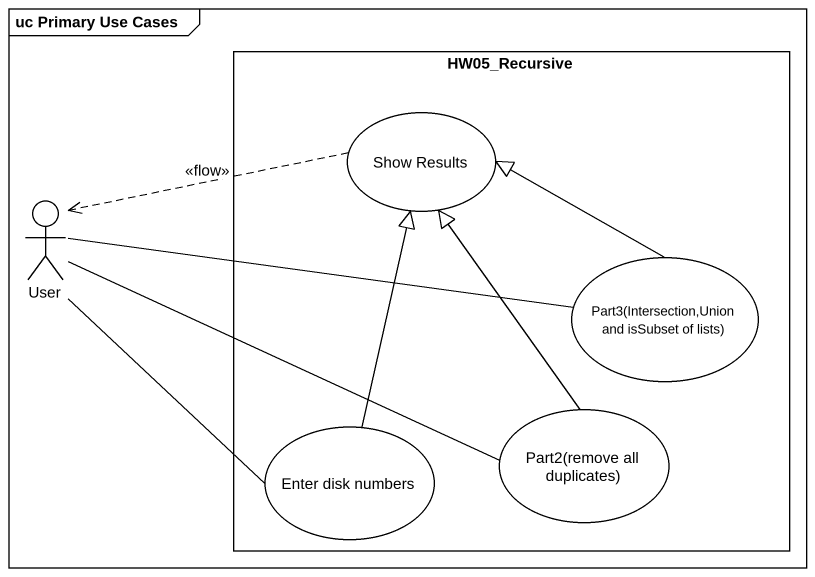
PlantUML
@startuml
mainframe uc Primary Use Cases
rectangle HW05_Recursive {
  usecase "Show Results" as Show_Results
  usecase "Part3(Intersection,Union and isSubset of lists)" as Part3_Intersection_Union
  usecase "Enter disk numbers" as Enter_disk_numbers
  usecase "Part2(remove all duplicates)" as Part2_remove_all_duplicates
}
actor User
Show_Results .left.> User : <<flow>>
User -right- Part3_Intersection_Union
User -- Enter_disk_numbers
User -right- Part2_remove_all_duplicates
Part3_Intersection_Union -up-|> Show_Results
Enter_disk_numbers -up-|> Show_Results
Part2_remove_all_duplicates -up-|> Show_Results
@enduml
